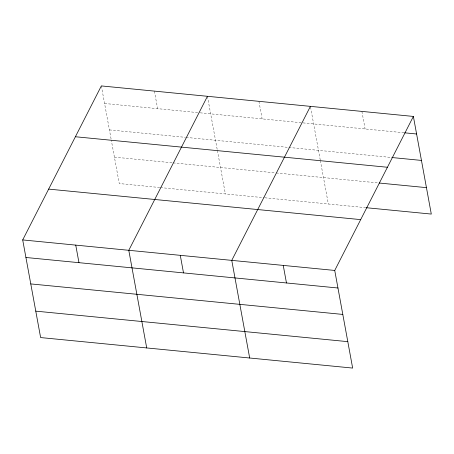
<?xml version="1.0" encoding="UTF-8"?>
<svg xmlns="http://www.w3.org/2000/svg" width="454" height="454" viewBox="0 0 454 454"><rect width="100%" height="100%" fill="white"/><g stroke="black" fill="none" stroke-linecap="round" stroke-linejoin="round"><path stroke-width="0.34" stroke-dasharray="2.27 1.7" d="M104.568 103.484L199.493 112.762M200.191 112.83L302.347 122.818M303.051 122.892L403.907 132.75M109.42 129.906L185.499 137.346M186.197 137.414L288.154 147.385M288.863 147.454L391.127 157.453M114.419 157.135L172.35 162.799M173.048 162.867L275.521 172.889M276.225 172.957L377.785 182.888M159.751 187.519L119.266 183.558L111.292 140.116M160.449 187.587L264.149 197.728M264.852 197.796L365.708 207.66M361.895 111.4L365.118 128.959M310.536 107.042L320.229 159.882M320.354 160.557L328.327 203.999M258.922 101.333L262.145 118.891M207.438 96.299L217.262 149.809M217.387 150.49L225.36 193.932M154.394 91.112L157.617 108.671M101.35 85.925L111.168 139.435"/><path stroke-width="0.68" d="M413.378 116.434L334.734 270.442L352.65 368.075L40.622 337.566L22.7 239.928L101.35 85.925L413.378 116.434L431.3 214.072L366.412 207.728M207.438 96.299L128.788 250.302L146.71 347.94M310.411 106.367L231.761 260.375L249.683 358.007M404.616 132.823L416.602 133.992M391.83 157.521L421.454 160.421M75.392 136.745L387.427 167.259M379.198 183.024L426.448 187.644M48.652 189.108L360.686 219.617M22.7 239.928L334.734 270.442M25.923 257.486L337.958 288.001M30.77 283.915L342.804 314.423M35.77 311.138L347.804 341.652M283.245 265.408L286.468 282.967M180.278 255.335L183.501 272.894M75.744 245.115L78.968 262.673"/></g></svg>
